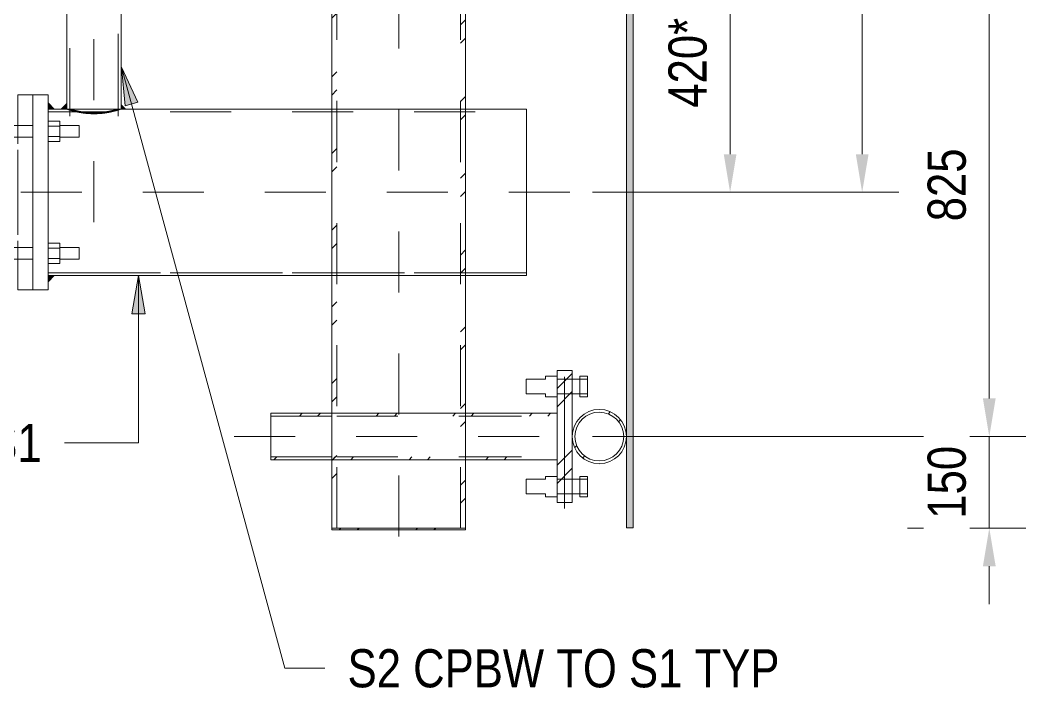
# Model space of a CAD drawing. Header units: metres. Extents: x -1109.9 to -1078.3, y 2.7 to 25.4.
# Drawn here: x -1108.135 to -1106.486, y 20.349 to 21.444 of the extents above; entities that cross this region are included whole.
import ezdxf

# ---------------------------------------------------------------- set-up
doc = ezdxf.new("R2010")
doc.units = ezdxf.units.M
doc.linetypes.add('JacobsCenter', pattern=[0.015, 0.009, -0.0015, 0.003, -0.0015])
doc.linetypes.add('JacobsDash', pattern=[0.0045, 0.003, -0.0015])
doc.layers.get('Defpoints').update_dxf_attribs({"color": 41})
for name, color, linetype, lineweight in [('A-ANNO-DIMS', 7, 'Continuous', 9), ('A-DETL', 7, 'Continuous', 13), ('A-DETL-GENF', 7, 'Continuous', 9), ('A-GENM', 7, 'Continuous', 35), ('A-SIGN', 7, 'Continuous', 9), ('G-ANNO-TEXT', 7, 'Continuous', 9), ('S-BEAM', 7, 'Continuous', 50), ('S-BEAM-HDLN', 7, 'JacobsDash', 18), ('S-FSTN', 7, 'Continuous', 18)]:
    doc.layers.add(name, color=color, linetype=linetype, lineweight=lineweight)
doc.styles.add('Arial Narrow', font='ARIALN.TTF', dxfattribs={"height": 0.0625})
doc.dimstyles.new('Dimension_Standard_O__mm_', dxfattribs={"dimscale": 0.3048, "dimtxt": 0.063964, "dimasz": 0.205052, "dimexe": 0.19685, "dimexo": 0.123031, "dimgap": 0.123031, "dimtad": 1, "dimdec": 0, "dimlfac": 1000, "dimzin": 0, "dimdsep": 46, "dimtxsty": 'Arial Narrow', "dimsah": 1, "dimcen": 0.09, "dimaunit": 1, "dimadec": 4, "dimazin": 0, "dimtfac": 1, "dimtdec": 4, "dimtix": 1, "dimtmove": 0, "dimatfit": 3, "dimfxl": 1, "dimtvp": 1, "dimtfill": 1, "dimtolj": 1, "dimtzin": 0, "dimlwd": 18, "dimlwe": 18, "dimarcsym": 2})
pattern_1 = [(45, (-1107.471, 22.258), (-0.0628618, 0.0628618), []), (45, (-1107.471, 22.354), (-0.0628618, 0.0628618), [])]

# ---------------------------------------------------------------- blocks, each defined once
blk = doc.blocks.new('T2D_STATIC SIGN BRACKET_BR-8_ - SIGN BRACKET 400x400-9299522-DRG-2873202 - TRUSS TYPE T4')
at = {"layer": 'A-GENM', "lineweight": 9}
h = blk.add_hatch(dxfattribs=at)
h.set_pattern_fill('FP_1', color=256, style=0, pattern_type=2)
h.set_pattern_definition(pattern_1)
h.paths.add_polyline_path([(-1107.1855, 20.7167), (-1107.174, 20.7182), (-1107.1633, 20.7226), (-1107.1541, 20.7297), (-1107.147, 20.7389), (-1107.1426, 20.7496), (-1107.1411, 20.7611), (-1107.1426, 20.7726), (-1107.147, 20.7833), (-1107.1541, 20.7926), (-1107.1633, 20.7996), (-1107.174, 20.8041), (-1107.1855, 20.8056), (-1107.197, 20.8041), (-1107.2078, 20.7996), (-1107.217, 20.7926), (-1107.224, 20.7833), (-1107.2285, 20.7726), (-1107.23, 20.7611), (-1107.2285, 20.7496), (-1107.224, 20.7389), (-1107.217, 20.7297), (-1107.2078, 20.7226), (-1107.197, 20.7182)])
h.paths.add_polyline_path([(-1107.1855, 20.7212), (-1107.1959, 20.7225), (-1107.2055, 20.7265), (-1107.2138, 20.7329), (-1107.2201, 20.7411), (-1107.2241, 20.7508), (-1107.2255, 20.7611), (-1107.2241, 20.7715), (-1107.2201, 20.7811), (-1107.2138, 20.7894), (-1107.2055, 20.7957), (-1107.1959, 20.7997), (-1107.1855, 20.8011), (-1107.1752, 20.7997), (-1107.1656, 20.7957), (-1107.1573, 20.7894), (-1107.1509, 20.7811), (-1107.1469, 20.7715), (-1107.1456, 20.7611), (-1107.1469, 20.7508), (-1107.1509, 20.7411), (-1107.1573, 20.7329), (-1107.1656, 20.7265), (-1107.1752, 20.7225)])
h = blk.add_hatch(dxfattribs=at)
h.set_pattern_fill('FP_1', color=256, style=0, pattern_type=2)
h.set_pattern_definition(pattern_1)
h.paths.add_polyline_path([(-1107.4048, 20.6081), (-1107.4048, 20.6111), (-1107.624, 20.6111), (-1107.624, 20.6081), (-1107.4483, 20.6081)])
at = {"layer": 'S-BEAM-HDLN', "linetype": 'Continuous', "lineweight": 9}
h = blk.add_hatch(dxfattribs=at)
h.set_pattern_fill('FP_1', color=256, style=0, pattern_type=2)
h.set_pattern_definition(pattern_1)
h.paths.add_polyline_path([(-1107.6158, 20.6111), (-1107.6158, 25.1111), (-1107.624, 25.1111), (-1107.624, 20.6111)])
h.paths.add_polyline_path([(-1107.4049, 20.6111), (-1107.4049, 25.1111), (-1107.4131, 25.1111), (-1107.4131, 20.6111)])
h = blk.add_hatch(dxfattribs=at)
h.set_pattern_fill('FP_1', color=256, style=0, pattern_type=2)
h.set_pattern_definition(pattern_1)
h.paths.add_polyline_path([(-1107.4483, 20.7231), (-1107.2549, 20.7231), (-1107.2549, 20.7276), (-1107.724, 20.7276), (-1107.724, 20.7231), (-1107.5521, 20.7231)])
h.paths.add_polyline_path([(-1107.2549, 20.7947), (-1107.2549, 20.7992), (-1107.724, 20.7992), (-1107.724, 20.7947), (-1107.4483, 20.7947)])
at = {"layer": 'S-FSTN', "lineweight": 9}
h = blk.add_hatch(dxfattribs=at)
h.set_pattern_fill('FP_1', color=256, style=0, pattern_type=2)
h.set_pattern_definition(pattern_1)
h.paths.add_polyline_path([(-1107.2407, 20.6531), (-1107.2299, 20.6531), (-1107.2299, 20.8692), (-1107.2549, 20.8692), (-1107.2549, 20.6531)])
at = {"layer": 'A-GENM', "lineweight": 13}
for p, q in [((-1107.624, 21.5525), (-1107.624, 20.7947)), ((-1107.4049, 20.7947), (-1107.4049, 21.5525)), ((-1107.2299, 20.8692), (-1107.2549, 20.8692)), ((-1107.2549, 20.8692), (-1107.2549, 20.7947)), ((-1107.2299, 20.6531), (-1107.2299, 20.8692)), ((-1107.6158, 20.7992), (-1107.724, 20.7992)), ((-1107.724, 20.7992), (-1107.724, 20.7947)), ((-1107.724, 20.7611), (-1107.724, 20.7947)), ((-1107.624, 20.7946), (-1107.624, 20.7276)), ((-1107.4131, 20.7992), (-1107.6157, 20.7992)), ((-1107.2549, 20.7992), (-1107.413, 20.7992)), ((-1107.4049, 20.7276), (-1107.4049, 20.7946)), ((-1107.2549, 20.7947), (-1107.2549, 20.7992)), ((-1107.2549, 20.7946), (-1107.2549, 20.7276)), ((-1107.724, 20.7276), (-1107.724, 20.7611)), ((-1107.724, 20.7275), (-1107.724, 20.7231)), ((-1107.724, 20.7231), (-1107.6158, 20.7231)), ((-1107.624, 20.7275), (-1107.624, 20.6111)), ((-1107.6157, 20.7231), (-1107.4131, 20.7231)), ((-1107.413, 20.7231), (-1107.2549, 20.7231)), ((-1107.4049, 20.6111), (-1107.4049, 20.7275)), ((-1107.2549, 20.7275), (-1107.2549, 20.6531)), ((-1107.2549, 20.7231), (-1107.2549, 20.7275)), ((-1107.2549, 20.6531), (-1107.2299, 20.6531)), ((-1107.6158, 20.6111), (-1107.624, 20.6111)), ((-1107.624, 20.6111), (-1107.624, 20.6081)), ((-1107.624, 20.6111), (-1107.6158, 20.6111)), ((-1107.624, 20.6081), (-1107.4048, 20.6081)), ((-1107.4131, 20.6111), (-1107.6157, 20.6111)), ((-1107.4048, 20.6111), (-1107.413, 20.6111)), ((-1107.413, 20.6111), (-1107.4049, 20.6111)), ((-1107.4048, 20.6081), (-1107.4048, 20.6111))]:
    blk.add_line(p, q, dxfattribs=at)
for radius, start, end in [(0.0445, 90, 270), (0.04, 90, 270), (0.0444, 270, 90), (0.0399, 270, 90)]:
    blk.add_arc((-1107.1855, 20.7611), radius, start, end, dxfattribs=at)
at = {"layer": 'S-BEAM-HDLN', "lineweight": 13}
for p, q in [((-1107.6158, 25.1111), (-1107.6158, 20.6111)), ((-1107.4131, 25.1111), (-1107.4131, 20.6111)), ((-1107.724, 20.7947), (-1107.6158, 20.7947)), ((-1107.6157, 20.7947), (-1107.4131, 20.7947)), ((-1107.413, 20.7947), (-1107.2549, 20.7947)), ((-1107.724, 20.7276), (-1107.6158, 20.7276)), ((-1107.6157, 20.7276), (-1107.4131, 20.7276)), ((-1107.413, 20.7276), (-1107.2549, 20.7276))]:
    blk.add_line(p, q, dxfattribs=at)
at = {"layer": 'S-FSTN', "lineweight": 13}
for p, q in [((-1107.2739, 20.8552), (-1107.3057, 20.8552)), ((-1107.3057, 20.8552), (-1107.3057, 20.8312)), ((-1107.2549, 20.8599), (-1107.2739, 20.8599)), ((-1107.2739, 20.8599), (-1107.2739, 20.8552)), ((-1107.2549, 20.8552), (-1107.2549, 20.8599)), ((-1107.2049, 20.8552), (-1107.2549, 20.8552)), ((-1107.2049, 20.8599), (-1107.2176, 20.8599)), ((-1107.2176, 20.8599), (-1107.2176, 20.8264)), ((-1107.2049, 20.8264), (-1107.2049, 20.8599)), ((-1107.2049, 20.8312), (-1107.2049, 20.8552)), ((-1107.3057, 20.8312), (-1107.2739, 20.8312)), ((-1107.2739, 20.8312), (-1107.2739, 20.8264)), ((-1107.2549, 20.8264), (-1107.2549, 20.8312)), ((-1107.2549, 20.8312), (-1107.2049, 20.8312)), ((-1107.2739, 20.8264), (-1107.2549, 20.8264)), ((-1107.2176, 20.8264), (-1107.2049, 20.8264)), ((-1107.2549, 20.6958), (-1107.2739, 20.6958)), ((-1107.2739, 20.6958), (-1107.2739, 20.6911)), ((-1107.2549, 20.6911), (-1107.2549, 20.6958)), ((-1107.2049, 20.6958), (-1107.2176, 20.6958)), ((-1107.2176, 20.6958), (-1107.2176, 20.6623)), ((-1107.2049, 20.6623), (-1107.2049, 20.6958)), ((-1107.2739, 20.6911), (-1107.3057, 20.6911)), ((-1107.3057, 20.6911), (-1107.3057, 20.6671)), ((-1107.2049, 20.6911), (-1107.2549, 20.6911)), ((-1107.2049, 20.6671), (-1107.2049, 20.6911)), ((-1107.3057, 20.6671), (-1107.2739, 20.6671)), ((-1107.2739, 20.6671), (-1107.2739, 20.6623)), ((-1107.2739, 20.6623), (-1107.2549, 20.6623)), ((-1107.2549, 20.6623), (-1107.2549, 20.6671)), ((-1107.2549, 20.6671), (-1107.2049, 20.6671)), ((-1107.2176, 20.6623), (-1107.2049, 20.6623))]:
    blk.add_line(p, q, dxfattribs=at)
blk = doc.blocks.new('Column Base Plate-4 Hole - 25mm-V2-DRG-2873202 - TRUSS TYPE T4')
at = {"layer": 'S-FSTN', "lineweight": 13}
for p, q in [((-1108.1391, 21.2409), (-1108.1391, 21.3214)), ((-1108.1141, 21.3214), (-1108.1391, 21.3214)), ((-1108.1141, 21.3214), (-1108.1141, 21.0014)), ((-1108.1391, 21.0915), (-1108.1391, 21.2312)), ((-1108.1391, 21.0014), (-1108.1391, 21.0818)), ((-1108.1141, 21.0014), (-1108.1391, 21.0014))]:
    blk.add_line(p, q, dxfattribs=at)
blk = doc.blocks.new('N5S-AWS-001 SIGN4 - N5S-AWS-001 SIGN-9299525-DRG-2873202 - TRUSS TYPE T4')
at = {"layer": 'A-SIGN', "true_color": 0xc0c0c0}
blk.add_hatch(color=9, dxfattribs=at).paths.add_polyline_path([(-1107.1303, 20.6112), (-1107.1303, 25.1111), (-1107.1408, 25.1111), (-1107.1408, 20.6112)])
at = {"layer": 'A-SIGN', "lineweight": 18}
for p, q in [((-1107.1408, 25.1111), (-1107.1408, 20.6112)), ((-1107.1303, 20.6112), (-1107.1303, 25.1111)), ((-1107.1408, 20.6112), (-1107.1303, 20.6112))]:
    blk.add_line(p, q, dxfattribs=at)
blk = doc.blocks.new('Column Base Plate with Anchors_T2D - 25mm-V1-DRG-2873202 - TRUSS TYPE T4')
at = {"layer": 'S-FSTN', "lineweight": 13}
for p, q in [((-1108.1141, 21.0014), (-1108.1141, 21.3214)), ((-1108.0891, 21.3214), (-1108.1141, 21.3214)), ((-1108.0891, 21.3214), (-1108.0891, 21.3079)), ((-1108.0891, 21.2979), (-1108.0891, 21.0248)), ((-1108.1591, 21.2696), (-1108.1591, 21.2778)), ((-1108.1464, 21.2778), (-1108.1591, 21.2778)), ((-1108.1464, 21.2778), (-1108.1464, 21.2696)), ((-1108.07, 21.2778), (-1108.089, 21.2778)), ((-1108.07, 21.2778), (-1108.07, 21.2696)), ((-1108.1591, 21.2531), (-1108.1591, 21.2696)), ((-1108.1464, 21.2696), (-1108.1591, 21.2696)), ((-1108.1391, 21.2709), (-1108.1464, 21.2709)), ((-1108.1464, 21.2696), (-1108.1464, 21.2531)), ((-1108.07, 21.2696), (-1108.089, 21.2696)), ((-1108.0383, 21.2709), (-1108.07, 21.2709)), ((-1108.07, 21.2696), (-1108.07, 21.2531)), ((-1108.0383, 21.2519), (-1108.0383, 21.2709)), ((-1108.1591, 21.2449), (-1108.1591, 21.2531)), ((-1108.1464, 21.2531), (-1108.1591, 21.2531)), ((-1108.1591, 21.2449), (-1108.1464, 21.2449)), ((-1108.1464, 21.2531), (-1108.1464, 21.2449)), ((-1108.1464, 21.2519), (-1108.1391, 21.2519)), ((-1108.089, 21.2531), (-1108.07, 21.2531)), ((-1108.07, 21.2449), (-1108.089, 21.2449)), ((-1108.07, 21.2531), (-1108.07, 21.2449)), ((-1108.07, 21.2519), (-1108.0383, 21.2519)), ((-1108.1591, 21.0696), (-1108.1591, 21.0778)), ((-1108.1464, 21.0778), (-1108.1591, 21.0778)), ((-1108.1464, 21.0778), (-1108.1464, 21.0696)), ((-1108.07, 21.0778), (-1108.089, 21.0778)), ((-1108.07, 21.0778), (-1108.07, 21.0696)), ((-1108.1591, 21.0531), (-1108.1591, 21.0696)), ((-1108.1464, 21.0696), (-1108.1591, 21.0696)), ((-1108.1391, 21.0709), (-1108.1464, 21.0709)), ((-1108.1464, 21.0696), (-1108.1464, 21.0531)), ((-1108.07, 21.0696), (-1108.089, 21.0696)), ((-1108.0383, 21.0709), (-1108.07, 21.0709)), ((-1108.07, 21.0696), (-1108.07, 21.0531)), ((-1108.0383, 21.0519), (-1108.0383, 21.0709)), ((-1108.1591, 21.0449), (-1108.1591, 21.0531)), ((-1108.1464, 21.0531), (-1108.1591, 21.0531)), ((-1108.1591, 21.0449), (-1108.1464, 21.0449)), ((-1108.1464, 21.0531), (-1108.1464, 21.0449)), ((-1108.1464, 21.0519), (-1108.1391, 21.0519)), ((-1108.089, 21.0531), (-1108.07, 21.0531)), ((-1108.07, 21.0449), (-1108.089, 21.0449)), ((-1108.07, 21.0531), (-1108.07, 21.0449)), ((-1108.07, 21.0519), (-1108.0383, 21.0519)), ((-1108.0891, 21.0148), (-1108.0891, 21.0014)), ((-1108.0891, 21.0014), (-1108.1141, 21.0014))]:
    blk.add_line(p, q, dxfattribs=at)
at = {"layer": 'S-FSTN', "linetype": 'JacobsDash', "lineweight": 13}
for p, q in [((-1108.1141, 21.2709), (-1108.139, 21.2709)), ((-1108.139, 21.2519), (-1108.1141, 21.2519)), ((-1108.1141, 21.0709), (-1108.139, 21.0709)), ((-1108.139, 21.0519), (-1108.1141, 21.0519))]:
    blk.add_line(p, q, dxfattribs=at)
blk = doc.blocks.new('WGA22_Str_Fra_Steel_CHS - 273_1x4_8 CHS-7775148-DRG-2873202 - TRUSS TYPE T4')
at = {"layer": 'A-DETL', "linetype": 'JacobsDash', "lineweight": 18}
for p, q in [((-1108.0891, 21.2931), (-1107.3048, 21.2931)), ((-1108.0891, 21.0296), (-1107.3048, 21.0296))]:
    blk.add_line(p, q, dxfattribs=at)
blk = doc.blocks.new('WGA22_Str_Fra_Steel_CHS - 88_9x5 CHS-8748542-DRG-2873202 - TRUSS TYPE T4')
at = {"layer": 'A-DETL', "linetype": 'JacobsDash', "lineweight": 18}
for p, q in [((-1108.0535, 21.2861), (-1108.0535, 22.0346)), ((-1107.9746, 21.2861), (-1107.9746, 22.0346))]:
    blk.add_line(p, q, dxfattribs=at)
blk = doc.blocks.new('DIMBLOCK5-DRG-2873202 - TRUSS TYPE T4')
at = {"layer": 'A-ANNO-DIMS', "color": 0, "lineweight": 18, "transparency": 16777216}
for p, q in [((-1106.6795, 21.5861), (-1106.4862, 21.5861)), ((-1106.5462, 20.8236), (-1106.5462, 21.5236)), ((-1107.1965, 20.7611), (-1106.4862, 20.7611))]:
    blk.add_line(p, q, dxfattribs=at)
at = {"layer": 'A-ANNO-DIMS', "color": 0, "transparency": 16777216}
for points in [[(-1106.5566, 21.5236), (-1106.5357, 21.5236), (-1106.5462, 21.5861)], [(-1106.5566, 20.8236), (-1106.5357, 20.8236), (-1106.5462, 20.7611)]]:
    blk.add_solid(points, dxfattribs=at)
at = {"layer": 'Defpoints', "color": 0, "transparency": 16777216}
for p in [(-1106.717, 21.5861), (-1106.5462, 21.5861), (-1107.234, 20.7611)]:
    blk.add_point(p, dxfattribs=at)
at = {"layer": 'A-ANNO-DIMS', "color": 0, "lineweight": 18, "transparency": 16777216, "insert": (-1106.6156, 21.1736), "char_height": 0.0625, "width": 0.142549, "attachment_point": 5, "rotation": 90, "style": 'Arial Narrow', "bg_fill": 3, "box_fill_scale": 1.1, "bg_fill_color": 256, "bg_fill_true_color": 13158600, "bg_fill_transparency": 0}
blk.add_mtext('\\A1;825', dxfattribs=at)
blk = doc.blocks.new('DIMBLOCK6-DRG-2873202 - TRUSS TYPE T4')
at = {"layer": 'A-ANNO-DIMS', "color": 0, "lineweight": 18, "transparency": 16777216}
for p, q in [((-1107.1965, 22.1578), (-1106.6946, 22.1578)), ((-1106.7546, 22.0953), (-1106.7546, 21.2239)), ((-1107.1966, 21.1614), (-1106.6946, 21.1614))]:
    blk.add_line(p, q, dxfattribs=at)
at = {"layer": 'A-ANNO-DIMS', "color": 0, "transparency": 16777216}
for points in [[(-1106.765, 22.0953), (-1106.7441, 22.0953), (-1106.7546, 22.1578)], [(-1106.765, 21.2239), (-1106.7441, 21.2239), (-1106.7546, 21.1614)]]:
    blk.add_solid(points, dxfattribs=at)
at = {"layer": 'Defpoints', "color": 0, "transparency": 16777216}
for p in [(-1107.234, 22.1578), (-1107.2341, 21.1614), (-1106.7546, 21.1614)]:
    blk.add_point(p, dxfattribs=at)
at = {"layer": 'A-ANNO-DIMS', "color": 0, "lineweight": 18, "transparency": 16777216, "insert": (-1106.8293, 21.6596), "char_height": 0.0625, "width": 0.190066, "attachment_point": 5, "rotation": 90, "style": 'Arial Narrow', "bg_fill": 3, "box_fill_scale": 1.1, "bg_fill_color": 256, "bg_fill_true_color": 13158600, "bg_fill_transparency": 0}
blk.add_mtext('\\A1;1000\u200e', dxfattribs=at)
blk = doc.blocks.new('DIMBLOCK8-DRG-2873202 - TRUSS TYPE T4')
at = {"layer": 'A-ANNO-DIMS', "color": 0, "lineweight": 18, "transparency": 16777216}
for p, q in [((-1107.1965, 21.5861), (-1106.9111, 21.5861)), ((-1106.9711, 21.5236), (-1106.9711, 21.2239)), ((-1107.1966, 21.1614), (-1106.9111, 21.1614))]:
    blk.add_line(p, q, dxfattribs=at)
at = {"layer": 'A-ANNO-DIMS', "color": 0, "transparency": 16777216}
for points in [[(-1106.9815, 21.5236), (-1106.9607, 21.5236), (-1106.9711, 21.5861)], [(-1106.9815, 21.2239), (-1106.9607, 21.2239), (-1106.9711, 21.1614)]]:
    blk.add_solid(points, dxfattribs=at)
at = {"layer": 'Defpoints', "color": 0, "transparency": 16777216}
for p in [(-1107.234, 21.5861), (-1107.2341, 21.1614), (-1106.9711, 21.1614)]:
    blk.add_point(p, dxfattribs=at)
at = {"layer": 'A-ANNO-DIMS', "color": 0, "lineweight": 18, "transparency": 16777216, "insert": (-1107.0405, 21.3737), "char_height": 0.0625, "width": 0.175445, "attachment_point": 5, "rotation": 90, "style": 'Arial Narrow', "bg_fill": 3, "box_fill_scale": 1.1, "bg_fill_color": 256, "bg_fill_true_color": 13158600, "bg_fill_transparency": 0}
blk.add_mtext('\\A1;420*', dxfattribs=at)
blk = doc.blocks.new('DIMBLOCK11-DRG-2873202 - TRUSS TYPE T4')
at = {"layer": 'A-ANNO-DIMS', "color": 0, "lineweight": 18, "transparency": 16777216}
for p, q in [((-1106.5462, 20.8236), (-1106.5462, 20.8861)), ((-1107.1965, 20.7611), (-1106.4862, 20.7611)), ((-1106.5462, 20.6111), (-1106.5462, 20.7611)), ((-1106.68, 20.6111), (-1106.4862, 20.6111)), ((-1106.5462, 20.5486), (-1106.5462, 20.4861))]:
    blk.add_line(p, q, dxfattribs=at)
at = {"layer": 'A-ANNO-DIMS', "color": 0, "transparency": 16777216}
for points in [[(-1106.5566, 20.8236), (-1106.5357, 20.8236), (-1106.5462, 20.7611)], [(-1106.5566, 20.5486), (-1106.5357, 20.5486), (-1106.5462, 20.6111)]]:
    blk.add_solid(points, dxfattribs=at)
at = {"layer": 'Defpoints', "color": 0, "transparency": 16777216}
for p in [(-1107.234, 20.7611), (-1106.5462, 20.7611), (-1106.7175, 20.6111)]:
    blk.add_point(p, dxfattribs=at)
at = {"layer": 'A-ANNO-DIMS', "color": 0, "lineweight": 18, "transparency": 16777216, "insert": (-1106.6156, 20.6861), "char_height": 0.0625, "width": 0.142549, "attachment_point": 5, "rotation": 90, "style": 'Arial Narrow', "bg_fill": 3, "box_fill_scale": 1.1, "bg_fill_color": 256, "bg_fill_true_color": 13158600, "bg_fill_transparency": 0}
blk.add_mtext('\\A1;150', dxfattribs=at)

msp = doc.modelspace()

# ---------------------------------------------------------------- hatches: boundary and pattern name
at = {"layer": 'A-DETL-GENF'}
for points in [[(-1108.0794, 21.2979), (-1108.0891, 21.3079), (-1108.0891, 21.2979)], [(-1108.0586, 21.2979), (-1108.0586, 21.3068), (-1108.0678, 21.2979)], [(-1107.9697, 21.2979), (-1107.9625, 21.2979), (-1107.9697, 21.3049), (-1107.9697, 21.3026)], [(-1108.0891, 21.0148), (-1108.0794, 21.0248), (-1108.0891, 21.0248)]]:
    msp.add_hatch(color=256, dxfattribs=at).paths.add_polyline_path(points)
at = {"layer": 'G-ANNO-TEXT'}
for points in [[(-1107.969, 21.3664), (-1107.9632, 21.3032), (-1107.942, 21.309)], [(-1107.9411, 21.0249), (-1107.9522, 20.9624), (-1107.9301, 20.9624)]]:
    msp.add_hatch(color=256, dxfattribs=at).paths.add_polyline_path(points)

# ---------------------------------------------------------------- linework, layer by layer
at = {"layer": 'A-DETL', "linetype": 'JacobsCenter'}
for p, q in [((-1107.5144, 20.5971), (-1107.5144, 24.8312)), ((-1108.0141, 21.1126), (-1108.0141, 22.113)), ((-1107.2341, 21.1614), (-1109.0671, 21.1614)), ((-1107.784, 20.7611), (-1107.234, 20.7611))]:
    msp.add_line(p, q, dxfattribs=at)
at = {"layer": 'A-DETL', "linetype": 'JacobsDash', "lineweight": 18}
for p, q in [((-1108.0535, 21.2979), (-1108.0535, 22.0212)), ((-1107.9746, 22.0212), (-1107.9746, 21.2979)), ((-1108.0891, 21.2931), (-1107.3048, 21.2931)), ((-1107.3048, 21.0296), (-1108.0891, 21.0296))]:
    msp.add_line(p, q, dxfattribs=at)
at = {"layer": 'A-DETL'}
for p, q in [((-1108.0891, 21.3079), (-1108.0891, 21.2979)), ((-1108.0794, 21.2979), (-1108.0891, 21.3079)), ((-1108.0586, 21.3068), (-1108.0678, 21.2979)), ((-1108.0586, 21.2979), (-1108.0586, 21.3068)), ((-1108.0891, 21.2979), (-1108.0794, 21.2979)), ((-1108.0678, 21.2979), (-1108.0586, 21.2979)), ((-1107.9697, 21.2979), (-1107.9697, 21.3049)), ((-1107.9697, 21.3049), (-1107.9625, 21.2979)), ((-1107.9625, 21.2979), (-1107.9697, 21.2979)), ((-1108.0891, 21.0148), (-1108.0891, 21.0248)), ((-1108.0891, 21.0248), (-1108.0794, 21.0248)), ((-1108.0794, 21.0248), (-1108.0891, 21.0148))]:
    msp.add_line(p, q, dxfattribs=at)
at = {"layer": 'A-DETL', "lineweight": 18}
msp.add_line((-1107.2424, 20.8592), (-1107.2424, 20.6431), dxfattribs=at)
at = {"layer": 'G-ANNO-TEXT'}
for p, q in [((-1107.969, 21.3664), (-1107.9632, 21.3032)), ((-1107.942, 21.309), (-1107.969, 21.3664)), ((-1107.969, 21.3664), (-1107.7011, 20.3812)), ((-1107.9632, 21.3032), (-1107.942, 21.309)), ((-1107.9411, 21.0249), (-1107.9522, 20.9624)), ((-1107.9301, 20.9624), (-1107.9411, 21.0249)), ((-1107.9411, 21.0249), (-1107.9411, 20.7506)), ((-1107.9522, 20.9624), (-1107.9301, 20.9624)), ((-1108.0607, 20.7506), (-1108.0623, 20.7506)), ((-1107.9411, 20.7506), (-1108.0607, 20.7506)), ((-1107.7011, 20.3812), (-1107.6358, 20.3812))]:
    msp.add_line(p, q, dxfattribs=at)
at = {"layer": 'S-BEAM', "lineweight": 13}
for p, q in [((-1107.9696, 21.3048), (-1107.9696, 22.0212)), ((-1108.0585, 22.0117), (-1108.0585, 21.2979)), ((-1108.0678, 21.2979), (-1108.0794, 21.2979)), ((-1107.9697, 21.2979), (-1108.0585, 21.2979)), ((-1108.0585, 21.2979), (-1108.0535, 21.2979)), ((-1107.9746, 21.2979), (-1107.9697, 21.2979)), ((-1107.6158, 21.2979), (-1107.9625, 21.2979)), ((-1107.4131, 21.2979), (-1107.6157, 21.2979)), ((-1107.3048, 21.2979), (-1107.413, 21.2979)), ((-1107.3048, 21.2931), (-1107.3048, 21.2979)), ((-1107.3048, 21.2931), (-1107.3048, 21.1614)), ((-1107.3048, 21.1614), (-1107.3048, 21.0296)), ((-1107.3048, 21.0248), (-1107.3048, 21.0296)), ((-1108.0794, 21.0248), (-1107.6158, 21.0248)), ((-1107.6157, 21.0248), (-1107.4131, 21.0248)), ((-1107.413, 21.0248), (-1107.3048, 21.0248))]:
    msp.add_line(p, q, dxfattribs=at)
at = {"layer": 'S-BEAM-HDLN', "lineweight": 13}
for points, knots in [([(-1108.0141, 21.2902), (-1108.0164, 21.2902), (-1108.0211, 21.2904), (-1108.0268, 21.2908), (-1108.0312, 21.2913), (-1108.0344, 21.2918), (-1108.0374, 21.2924), (-1108.0403, 21.2929), (-1108.043, 21.2935), (-1108.0456, 21.2941), (-1108.0479, 21.2947), (-1108.0501, 21.2952), (-1108.052, 21.2958), (-1108.0543, 21.2965), (-1108.0565, 21.2972), (-1108.0581, 21.2977), (-1108.0585, 21.2978), (-1108.0585, 21.2979)], [0, 0, 0, 0, 0.1, 0.2, 0.25, 0.3, 0.35, 0.4, 0.45, 0.5, 0.55, 0.6, 0.65, 0.7, 0.8, 0.9, 0.9871466, 0.9871466, 0.9871466, 0.9871466]), ([(-1108.0535, 21.2979), (-1108.0534, 21.2978), (-1108.0524, 21.2975), (-1108.0498, 21.2968), (-1108.0477, 21.2962), (-1108.046, 21.2958), (-1108.0441, 21.2954), (-1108.042, 21.2949), (-1108.0398, 21.2944), (-1108.0373, 21.2939), (-1108.0348, 21.2935), (-1108.0312, 21.293), (-1108.0245, 21.2922), (-1108.0183, 21.2919), (-1108.0141, 21.2919)], [0.0161734, 0.0161734, 0.0161734, 0.0161734, 0.2, 0.3, 0.35, 0.4, 0.45, 0.5, 0.55, 0.6, 0.65, 0.7, 0.8, 1, 1, 1, 1]), ([(-1107.9697, 21.2979), (-1107.9697, 21.2978), (-1107.9701, 21.2977), (-1107.9717, 21.2972), (-1107.9739, 21.2965), (-1107.9762, 21.2958), (-1107.9781, 21.2952), (-1107.9803, 21.2947), (-1107.9826, 21.2941), (-1107.9852, 21.2935), (-1107.9879, 21.2929), (-1107.9908, 21.2924), (-1107.9938, 21.2918), (-1107.997, 21.2913), (-1108.0013, 21.2908), (-1108.007, 21.2904), (-1108.0117, 21.2902), (-1108.0141, 21.2902)], [0.0128534, 0.0128534, 0.0128534, 0.0128534, 0.1, 0.2, 0.3, 0.35, 0.4, 0.45, 0.5, 0.55, 0.6, 0.65, 0.7, 0.75, 0.8, 0.9, 1, 1, 1, 1]), ([(-1108.0141, 21.2919), (-1108.0099, 21.2919), (-1108.0037, 21.2922), (-1107.997, 21.293), (-1107.9934, 21.2935), (-1107.9909, 21.2939), (-1107.9884, 21.2944), (-1107.9862, 21.2949), (-1107.9841, 21.2954), (-1107.9822, 21.2958), (-1107.9804, 21.2962), (-1107.9784, 21.2968), (-1107.9758, 21.2975), (-1107.9748, 21.2978), (-1107.9747, 21.2979)], [0, 0, 0, 0, 0.2, 0.3, 0.35, 0.4, 0.45, 0.5, 0.55, 0.6, 0.65, 0.7, 0.8, 0.9838266, 0.9838266, 0.9838266, 0.9838266])]:
    msp.add_open_spline(points, degree=3, knots=knots, dxfattribs=at)

# ---------------------------------------------------------------- block references
at = {"layer": 'A-DETL', "linetype": 'JacobsDash', "lineweight": 18}
for name in ['WGA22_Str_Fra_Steel_CHS - 88_9x5 CHS-8748542-DRG-2873202 - TRUSS TYPE T4', 'WGA22_Str_Fra_Steel_CHS - 273_1x4_8 CHS-7775148-DRG-2873202 - TRUSS TYPE T4']:
    msp.add_blockref(name, (0, 0), dxfattribs=at)
at = {"layer": 'A-SIGN'}
msp.add_blockref('N5S-AWS-001 SIGN4 - N5S-AWS-001 SIGN-9299525-DRG-2873202 - TRUSS TYPE T4', (0, 0), dxfattribs=at)
at = {"layer": 'S-BEAM-HDLN', "lineweight": 13}
msp.add_blockref('T2D_STATIC SIGN BRACKET_BR-8_ - SIGN BRACKET 400x400-9299522-DRG-2873202 - TRUSS TYPE T4', (0, 0), dxfattribs=at)
at = {"layer": 'S-FSTN', "linetype": 'JacobsDash', "lineweight": 13}
msp.add_blockref('Column Base Plate with Anchors_T2D - 25mm-V1-DRG-2873202 - TRUSS TYPE T4', (0, 0), dxfattribs=at)
at = {"layer": 'S-FSTN', "lineweight": 13}
msp.add_blockref('Column Base Plate-4 Hole - 25mm-V2-DRG-2873202 - TRUSS TYPE T4', (0, 0), dxfattribs=at)

# ---------------------------------------------------------------- texts
at = {"layer": 'G-ANNO-TEXT', "char_height": 0.0625, "attachment_point": 1, "style": 'Arial Narrow', "bg_fill": 3, "box_fill_scale": 1, "bg_fill_color": 256, "bg_fill_transparency": 0}
for s, insert in [('S1', (-1108.1874, 20.7818)), ('S2 CPBW TO S1 TYP', (-1107.5983, 20.4125))]:
    msp.add_mtext(s, dxfattribs=dict(at, insert=insert))

# ---------------------------------------------------------------- next in the draw order: dimensions: what is measured, and where the dimension line sits
at = {"layer": 'A-ANNO-DIMS', "lineweight": 18}
dim = msp.add_linear_dim(base=(-1106.5462, 21.5861), p1=(-1107.234, 20.7611), p2=(-1106.717, 21.5861), angle=90, dimstyle='Dimension_Standard_O__mm_', override={"dimpost": '<>', "dimfxl": 0.973619}, dxfattribs=at)
dim.commit()
dim.dimension.update_dxf_attribs({"geometry": 'DIMBLOCK5-DRG-2873202 - TRUSS TYPE T4', "text_midpoint": (-1106.6156, 21.1736)})

# ---------------------------------------------------------------- next in the draw order: dimensions: what is measured, and where the dimension line sits
dim = msp.add_linear_dim(base=(-1106.7546, 21.1614), p1=(-1107.234, 22.1578), p2=(-1107.2341, 21.1614), angle=90, text='1000\u200e', dimstyle='Dimension_Standard_O__mm_', override={"dimpost": '<>', "dimfxl": 0.9964}, dxfattribs=at)
dim.commit()
dim.dimension.update_dxf_attribs({"geometry": 'DIMBLOCK6-DRG-2873202 - TRUSS TYPE T4', "text_midpoint": (-1106.8293, 21.6596)})
dim = msp.add_linear_dim(base=(-1106.5462, 20.7611), p1=(-1106.7175, 20.6111), p2=(-1107.234, 20.7611), angle=90, dimstyle='Dimension_Standard_O__mm_', override={"dimpost": '<>', "dimfxl": 0.53784}, dxfattribs=at)
dim.commit()
dim.dimension.update_dxf_attribs({"geometry": 'DIMBLOCK11-DRG-2873202 - TRUSS TYPE T4', "text_midpoint": (-1106.6156, 20.6861)})

# ---------------------------------------------------------------- next in the draw order: dimensions: what is measured, and where the dimension line sits
dim = msp.add_linear_dim(base=(-1106.9711, 21.1614), p1=(-1107.234, 21.5861), p2=(-1107.2341, 21.1614), angle=90, text='420*', dimstyle='Dimension_Standard_O__mm_', override={"dimpost": '<>', "dimfxl": 0.424769}, dxfattribs=at)
dim.commit()
dim.dimension.update_dxf_attribs({"geometry": 'DIMBLOCK8-DRG-2873202 - TRUSS TYPE T4', "text_midpoint": (-1107.0405, 21.3737)})

doc.saveas('drawing.dxf')
